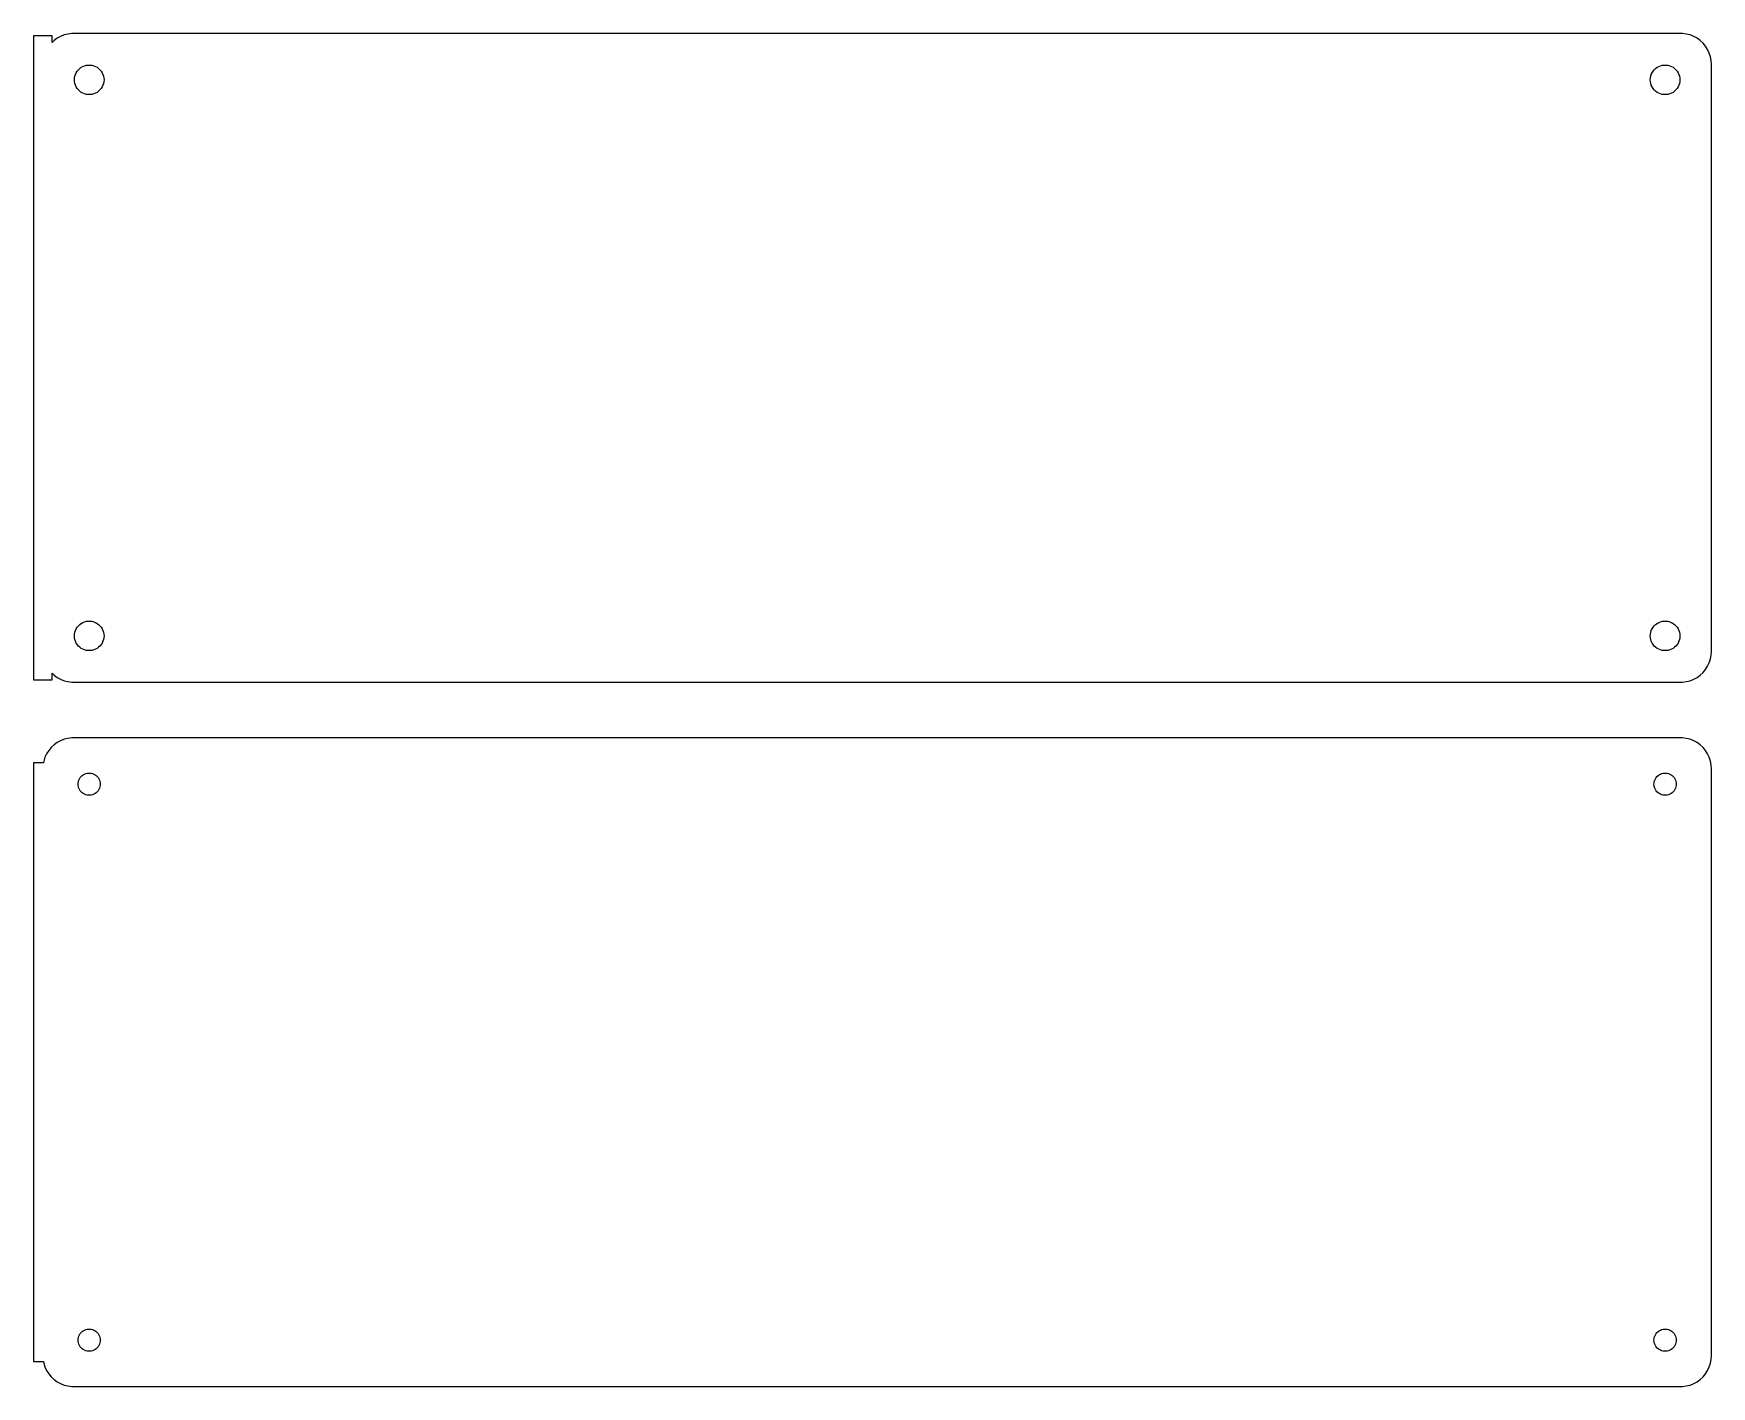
# Model space of a CAD drawing. Header units: metres. Extents: x -136 to 135, y 62 to 280.
import ezdxf

# ---------------------------------------------------------------- set-up
doc = ezdxf.new("R2010")
doc.units = ezdxf.units.M

msp = doc.modelspace()

# ---------------------------------------------------------------- linework, layer by layer
for p, q in [((-133.5, 280.115), (-136.5, 280.115)), ((-136.5, 280.115), (-136.5, 175.885)), ((-133.5, 279.059), (-133.5, 280.115)), ((-132.679, 279.722), (-133.187, 279.353)), ((-132.129, 280.024), (-132.679, 279.722)), ((-131.545, 280.255), (-132.129, 280.024)), ((-130.937, 280.411), (-131.545, 280.255)), ((-130.314, 280.49), (-130.937, 280.411)), ((130.314, 280.49), (-130.314, 280.49)), ((130.937, 280.411), (130.314, 280.49)), ((131.545, 280.255), (130.937, 280.411)), ((132.129, 280.024), (131.545, 280.255)), ((132.679, 279.722), (132.129, 280.024)), ((133.187, 279.353), (132.679, 279.722)), ((-133.187, 279.353), (-133.5, 279.059)), ((133.645, 278.923), (133.187, 279.353)), ((134.045, 278.439), (133.645, 278.923)), ((134.382, 277.909), (134.045, 278.439)), ((134.649, 277.341), (134.382, 277.909)), ((134.843, 276.743), (134.649, 277.341)), ((-129.603, 274.156), (-129.442, 274.411)), ((-129.442, 274.411), (-129.25, 274.643)), ((-129.25, 274.643), (-129.03, 274.849)), ((-129.03, 274.849), (-128.786, 275.026)), ((-128.786, 275.026), (-128.522, 275.172)), ((-128.522, 275.172), (-128.242, 275.283)), ((-128.242, 275.283), (-127.95, 275.357)), ((-127.95, 275.357), (-127.651, 275.395)), ((-127.651, 275.395), (-127.349, 275.395)), ((-127.349, 275.395), (-127.05, 275.357)), ((-127.05, 275.357), (-126.758, 275.283)), ((-126.758, 275.283), (-126.478, 275.172)), ((-126.478, 275.172), (-126.214, 275.026)), ((-126.214, 275.026), (-125.97, 274.849)), ((-125.97, 274.849), (-125.75, 274.643)), ((-125.75, 274.643), (-125.558, 274.411)), ((-125.558, 274.411), (-125.397, 274.156)), ((125.397, 274.156), (125.558, 274.411)), ((125.558, 274.411), (125.75, 274.643)), ((125.75, 274.643), (125.97, 274.849)), ((125.97, 274.849), (126.214, 275.026)), ((126.214, 275.026), (126.478, 275.172)), ((126.478, 275.172), (126.758, 275.283)), ((126.758, 275.283), (127.05, 275.357)), ((127.05, 275.357), (127.349, 275.395)), ((127.349, 275.395), (127.651, 275.395)), ((127.651, 275.395), (127.95, 275.357)), ((127.95, 275.357), (128.242, 275.283)), ((128.242, 275.283), (128.522, 275.172)), ((128.522, 275.172), (128.786, 275.026)), ((128.786, 275.026), (129.03, 274.849)), ((129.03, 274.849), (129.25, 274.643)), ((129.25, 274.643), (129.442, 274.411)), ((129.442, 274.411), (129.603, 274.156)), ((134.961, 276.127), (134.843, 276.743)), ((135, 275.5), (134.961, 276.127)), ((135, 180.5), (135, 275.5)), ((-129.9, 273), (-129.881, 273.301)), ((-129.881, 272.699), (-129.9, 273)), ((-129.881, 273.301), (-129.825, 273.597)), ((-129.825, 272.403), (-129.881, 272.699)), ((-129.825, 273.597), (-129.731, 273.883)), ((-129.731, 272.117), (-129.825, 272.403)), ((-129.731, 273.883), (-129.603, 274.156)), ((-129.603, 271.844), (-129.731, 272.117)), ((-129.442, 271.589), (-129.603, 271.844)), ((-129.25, 271.357), (-129.442, 271.589)), ((-125.558, 271.589), (-125.75, 271.357)), ((-125.397, 271.844), (-125.558, 271.589)), ((-125.397, 274.156), (-125.269, 273.883)), ((-125.269, 272.117), (-125.397, 271.844)), ((-125.269, 273.883), (-125.175, 273.597)), ((-125.175, 272.403), (-125.269, 272.117)), ((-125.175, 273.597), (-125.119, 273.301)), ((-125.119, 272.699), (-125.175, 272.403)), ((-125.119, 273.301), (-125.1, 273)), ((-125.1, 273), (-125.119, 272.699)), ((125.1, 273), (125.119, 273.301)), ((125.119, 272.699), (125.1, 273)), ((125.119, 273.301), (125.175, 273.597)), ((125.175, 272.403), (125.119, 272.699)), ((125.175, 273.597), (125.269, 273.883)), ((125.269, 272.117), (125.175, 272.403)), ((125.269, 273.883), (125.397, 274.156)), ((125.397, 271.844), (125.269, 272.117)), ((125.558, 271.589), (125.397, 271.844)), ((125.75, 271.357), (125.558, 271.589)), ((129.442, 271.589), (129.25, 271.357)), ((129.603, 271.844), (129.442, 271.589)), ((129.603, 274.156), (129.731, 273.883)), ((129.731, 272.117), (129.603, 271.844)), ((129.731, 273.883), (129.825, 273.597)), ((129.825, 272.403), (129.731, 272.117)), ((129.825, 273.597), (129.881, 273.301)), ((129.881, 272.699), (129.825, 272.403)), ((129.881, 273.301), (129.9, 273)), ((129.9, 273), (129.881, 272.699)), ((-129.03, 271.151), (-129.25, 271.357)), ((-128.786, 270.974), (-129.03, 271.151)), ((-128.522, 270.828), (-128.786, 270.974)), ((-128.242, 270.717), (-128.522, 270.828)), ((-127.95, 270.643), (-128.242, 270.717)), ((-127.651, 270.605), (-127.95, 270.643)), ((-127.349, 270.605), (-127.651, 270.605)), ((-127.05, 270.643), (-127.349, 270.605)), ((-126.758, 270.717), (-127.05, 270.643)), ((-126.478, 270.828), (-126.758, 270.717)), ((-126.214, 270.974), (-126.478, 270.828)), ((-125.97, 271.151), (-126.214, 270.974)), ((-125.75, 271.357), (-125.97, 271.151)), ((125.97, 271.151), (125.75, 271.357)), ((126.214, 270.974), (125.97, 271.151)), ((126.478, 270.828), (126.214, 270.974)), ((126.758, 270.717), (126.478, 270.828)), ((127.05, 270.643), (126.758, 270.717)), ((127.349, 270.605), (127.05, 270.643)), ((127.651, 270.605), (127.349, 270.605)), ((127.95, 270.643), (127.651, 270.605)), ((128.242, 270.717), (127.95, 270.643)), ((128.522, 270.828), (128.242, 270.717)), ((128.786, 270.974), (128.522, 270.828)), ((129.03, 271.151), (128.786, 270.974)), ((129.25, 271.357), (129.03, 271.151)), ((-129.442, 184.411), (-129.25, 184.643)), ((-129.25, 184.643), (-129.03, 184.849)), ((-129.03, 184.849), (-128.786, 185.026)), ((-128.786, 185.026), (-128.522, 185.172)), ((-128.522, 185.172), (-128.242, 185.283)), ((-128.242, 185.283), (-127.95, 185.357)), ((-127.95, 185.357), (-127.651, 185.395)), ((-127.651, 185.395), (-127.349, 185.395)), ((-127.349, 185.395), (-127.05, 185.357)), ((-127.05, 185.357), (-126.758, 185.283)), ((-126.758, 185.283), (-126.478, 185.172)), ((-126.478, 185.172), (-126.214, 185.026)), ((-126.214, 185.026), (-125.97, 184.849)), ((-125.97, 184.849), (-125.75, 184.643)), ((-125.75, 184.643), (-125.558, 184.411)), ((125.558, 184.411), (125.75, 184.643)), ((125.75, 184.643), (125.97, 184.849)), ((125.97, 184.849), (126.214, 185.026)), ((126.214, 185.026), (126.478, 185.172)), ((126.478, 185.172), (126.758, 185.283)), ((126.758, 185.283), (127.05, 185.357)), ((127.05, 185.357), (127.349, 185.395)), ((127.349, 185.395), (127.651, 185.395)), ((127.651, 185.395), (127.95, 185.357)), ((127.95, 185.357), (128.242, 185.283)), ((128.242, 185.283), (128.522, 185.172)), ((128.522, 185.172), (128.786, 185.026)), ((128.786, 185.026), (129.03, 184.849)), ((129.03, 184.849), (129.25, 184.643)), ((129.25, 184.643), (129.442, 184.411)), ((-129.9, 183), (-129.881, 183.301)), ((-129.881, 182.699), (-129.9, 183)), ((-129.881, 183.301), (-129.825, 183.597)), ((-129.825, 182.403), (-129.881, 182.699)), ((-129.825, 183.597), (-129.731, 183.883)), ((-129.731, 182.117), (-129.825, 182.403)), ((-129.731, 183.883), (-129.603, 184.156)), ((-129.603, 181.844), (-129.731, 182.117)), ((-129.603, 184.156), (-129.442, 184.411)), ((-125.558, 184.411), (-125.397, 184.156)), ((-125.397, 184.156), (-125.269, 183.883)), ((-125.269, 182.117), (-125.397, 181.844)), ((-125.269, 183.883), (-125.175, 183.597)), ((-125.175, 182.403), (-125.269, 182.117)), ((-125.175, 183.597), (-125.119, 183.301)), ((-125.119, 182.699), (-125.175, 182.403)), ((-125.119, 183.301), (-125.1, 183)), ((-125.1, 183), (-125.119, 182.699)), ((125.1, 183), (125.119, 183.301)), ((125.119, 182.699), (125.1, 183)), ((125.119, 183.301), (125.175, 183.597)), ((125.175, 182.403), (125.119, 182.699)), ((125.175, 183.597), (125.269, 183.883)), ((125.269, 182.117), (125.175, 182.403)), ((125.269, 183.883), (125.397, 184.156)), ((125.397, 181.844), (125.269, 182.117)), ((125.397, 184.156), (125.558, 184.411)), ((129.442, 184.411), (129.603, 184.156)), ((129.603, 184.156), (129.731, 183.883)), ((129.731, 182.117), (129.603, 181.844)), ((129.731, 183.883), (129.825, 183.597)), ((129.825, 182.403), (129.731, 182.117)), ((129.825, 183.597), (129.881, 183.301)), ((129.881, 182.699), (129.825, 182.403)), ((129.881, 183.301), (129.9, 183)), ((129.9, 183), (129.881, 182.699)), ((-129.442, 181.589), (-129.603, 181.844)), ((-129.25, 181.357), (-129.442, 181.589)), ((-129.03, 181.151), (-129.25, 181.357)), ((-128.786, 180.974), (-129.03, 181.151)), ((-128.522, 180.828), (-128.786, 180.974)), ((-128.242, 180.717), (-128.522, 180.828)), ((-127.95, 180.643), (-128.242, 180.717)), ((-127.651, 180.605), (-127.95, 180.643)), ((-127.349, 180.605), (-127.651, 180.605)), ((-127.05, 180.643), (-127.349, 180.605)), ((-126.758, 180.717), (-127.05, 180.643)), ((-126.478, 180.828), (-126.758, 180.717)), ((-126.214, 180.974), (-126.478, 180.828)), ((-125.97, 181.151), (-126.214, 180.974)), ((-125.75, 181.357), (-125.97, 181.151)), ((-125.558, 181.589), (-125.75, 181.357)), ((-125.397, 181.844), (-125.558, 181.589)), ((125.558, 181.589), (125.397, 181.844)), ((125.75, 181.357), (125.558, 181.589)), ((125.97, 181.151), (125.75, 181.357)), ((126.214, 180.974), (125.97, 181.151)), ((126.478, 180.828), (126.214, 180.974)), ((126.758, 180.717), (126.478, 180.828)), ((127.05, 180.643), (126.758, 180.717)), ((127.349, 180.605), (127.05, 180.643)), ((127.651, 180.605), (127.349, 180.605)), ((127.95, 180.643), (127.651, 180.605)), ((128.242, 180.717), (127.95, 180.643)), ((128.522, 180.828), (128.242, 180.717)), ((128.786, 180.974), (128.522, 180.828)), ((129.03, 181.151), (128.786, 180.974)), ((129.25, 181.357), (129.03, 181.151)), ((129.442, 181.589), (129.25, 181.357)), ((129.603, 181.844), (129.442, 181.589)), ((134.649, 178.659), (134.843, 179.257)), ((134.843, 179.257), (134.961, 179.873)), ((134.961, 179.873), (135, 180.5)), ((-133.5, 175.885), (-133.5, 176.941)), ((-133.5, 176.941), (-133.187, 176.647)), ((-133.187, 176.647), (-132.679, 176.278)), ((132.679, 176.278), (133.187, 176.647)), ((133.187, 176.647), (133.645, 177.077)), ((133.645, 177.077), (134.045, 177.561)), ((134.045, 177.561), (134.382, 178.091)), ((134.382, 178.091), (134.649, 178.659)), ((-136.5, 175.885), (-133.5, 175.885)), ((-132.679, 176.278), (-132.129, 175.976)), ((-132.129, 175.976), (-131.545, 175.745)), ((-131.545, 175.745), (-130.937, 175.589)), ((-130.937, 175.589), (-130.314, 175.51)), ((-130.314, 175.51), (130.314, 175.51)), ((130.314, 175.51), (130.937, 175.589)), ((130.937, 175.589), (131.545, 175.745)), ((131.545, 175.745), (132.129, 175.976)), ((132.129, 175.976), (132.679, 176.278)), ((-132.679, 165.722), (-133.187, 165.353)), ((-132.129, 166.024), (-132.679, 165.722)), ((-131.545, 166.255), (-132.129, 166.024)), ((-130.937, 166.411), (-131.545, 166.255)), ((-130.314, 166.49), (-130.937, 166.411)), ((130.314, 166.49), (-130.314, 166.49)), ((130.937, 166.411), (130.314, 166.49)), ((131.545, 166.255), (130.937, 166.411)), ((132.129, 166.024), (131.545, 166.255)), ((132.679, 165.722), (132.129, 166.024)), ((133.187, 165.353), (132.679, 165.722)), ((-134.649, 163.341), (-134.843, 162.743)), ((-134.382, 163.909), (-134.649, 163.341)), ((-134.045, 164.439), (-134.382, 163.909)), ((-133.645, 164.923), (-134.045, 164.439)), ((-133.187, 165.353), (-133.645, 164.923)), ((133.645, 164.923), (133.187, 165.353)), ((134.045, 164.439), (133.645, 164.923)), ((134.382, 163.909), (134.045, 164.439)), ((134.649, 163.341), (134.382, 163.909)), ((134.843, 162.743), (134.649, 163.341)), ((-134.9, 162.444), (-136.5, 162.444)), ((-136.5, 162.444), (-136.5, 65.5558)), ((-134.843, 162.743), (-134.9, 162.444)), ((-128.956, 160.058), (-128.812, 160.232)), ((-128.812, 160.232), (-128.647, 160.387)), ((-128.647, 160.387), (-128.464, 160.52)), ((-128.464, 160.52), (-128.266, 160.629)), ((-128.266, 160.629), (-128.056, 160.712)), ((-128.056, 160.712), (-127.837, 160.768)), ((-127.837, 160.768), (-127.613, 160.796)), ((-127.613, 160.796), (-127.387, 160.796)), ((-127.387, 160.796), (-127.163, 160.768)), ((-127.163, 160.768), (-126.944, 160.712)), ((-126.944, 160.712), (-126.734, 160.629)), ((-126.734, 160.629), (-126.536, 160.52)), ((-126.536, 160.52), (-126.353, 160.387)), ((-126.353, 160.387), (-126.188, 160.232)), ((-126.188, 160.232), (-126.044, 160.058)), ((126.044, 160.058), (126.188, 160.232)), ((126.188, 160.232), (126.353, 160.387)), ((126.353, 160.387), (126.536, 160.52)), ((126.536, 160.52), (126.734, 160.629)), ((126.734, 160.629), (126.944, 160.712)), ((126.944, 160.712), (127.163, 160.768)), ((127.163, 160.768), (127.387, 160.796)), ((127.387, 160.796), (127.613, 160.796)), ((127.613, 160.796), (127.837, 160.768)), ((127.837, 160.768), (128.056, 160.712)), ((128.056, 160.712), (128.266, 160.629)), ((128.266, 160.629), (128.464, 160.52)), ((128.464, 160.52), (128.647, 160.387)), ((128.647, 160.387), (128.812, 160.232)), ((128.812, 160.232), (128.956, 160.058)), ((134.961, 162.127), (134.843, 162.743)), ((135, 161.5), (134.961, 162.127)), ((135, 66.5), (135, 161.5)), ((-129.3, 159), (-129.286, 159.226)), ((-129.286, 158.774), (-129.3, 159)), ((-129.286, 159.226), (-129.243, 159.448)), ((-129.243, 158.552), (-129.286, 158.774)), ((-129.243, 159.448), (-129.174, 159.663)), ((-129.174, 158.337), (-129.243, 158.552)), ((-129.174, 159.663), (-129.077, 159.867)), ((-129.077, 158.133), (-129.174, 158.337)), ((-129.077, 159.867), (-128.956, 160.058)), ((-128.956, 157.942), (-129.077, 158.133)), ((-128.812, 157.768), (-128.956, 157.942)), ((-128.647, 157.613), (-128.812, 157.768)), ((-128.464, 157.48), (-128.647, 157.613)), ((-128.266, 157.371), (-128.464, 157.48)), ((-126.536, 157.48), (-126.734, 157.371)), ((-126.353, 157.613), (-126.536, 157.48)), ((-126.188, 157.768), (-126.353, 157.613)), ((-126.044, 157.942), (-126.188, 157.768)), ((-126.044, 160.058), (-125.923, 159.867)), ((-125.923, 158.133), (-126.044, 157.942)), ((-125.923, 159.867), (-125.826, 159.663)), ((-125.826, 158.337), (-125.923, 158.133)), ((-125.826, 159.663), (-125.757, 159.448)), ((-125.757, 158.552), (-125.826, 158.337)), ((-125.757, 159.448), (-125.714, 159.226)), ((-125.714, 158.774), (-125.757, 158.552)), ((-125.714, 159.226), (-125.7, 159)), ((-125.7, 159), (-125.714, 158.774)), ((125.7, 159), (125.714, 159.226)), ((125.714, 158.774), (125.7, 159)), ((125.714, 159.226), (125.757, 159.448)), ((125.757, 158.552), (125.714, 158.774)), ((125.757, 159.448), (125.826, 159.663)), ((125.826, 158.337), (125.757, 158.552)), ((125.826, 159.663), (125.923, 159.867)), ((125.923, 158.133), (125.826, 158.337)), ((125.923, 159.867), (126.044, 160.058)), ((126.044, 157.942), (125.923, 158.133)), ((126.188, 157.768), (126.044, 157.942)), ((126.353, 157.613), (126.188, 157.768)), ((126.536, 157.48), (126.353, 157.613)), ((126.734, 157.371), (126.536, 157.48)), ((128.464, 157.48), (128.266, 157.371)), ((128.647, 157.613), (128.464, 157.48)), ((128.812, 157.768), (128.647, 157.613)), ((128.956, 157.942), (128.812, 157.768)), ((128.956, 160.058), (129.077, 159.867)), ((129.077, 158.133), (128.956, 157.942)), ((129.077, 159.867), (129.174, 159.663)), ((129.174, 158.337), (129.077, 158.133)), ((129.174, 159.663), (129.243, 159.448)), ((129.243, 158.552), (129.174, 158.337)), ((129.243, 159.448), (129.286, 159.226)), ((129.286, 158.774), (129.243, 158.552)), ((129.286, 159.226), (129.3, 159)), ((129.3, 159), (129.286, 158.774)), ((-128.056, 157.288), (-128.266, 157.371)), ((-127.837, 157.232), (-128.056, 157.288)), ((-127.613, 157.204), (-127.837, 157.232)), ((-127.387, 157.204), (-127.613, 157.204)), ((-127.163, 157.232), (-127.387, 157.204)), ((-126.944, 157.288), (-127.163, 157.232)), ((-126.734, 157.371), (-126.944, 157.288)), ((126.944, 157.288), (126.734, 157.371)), ((127.163, 157.232), (126.944, 157.288)), ((127.387, 157.204), (127.163, 157.232)), ((127.613, 157.204), (127.387, 157.204)), ((127.837, 157.232), (127.613, 157.204)), ((128.056, 157.288), (127.837, 157.232)), ((128.266, 157.371), (128.056, 157.288)), ((-128.464, 70.5198), (-128.266, 70.6287)), ((-128.266, 70.6287), (-128.056, 70.7119)), ((-128.056, 70.7119), (-127.837, 70.7681)), ((-127.837, 70.7681), (-127.613, 70.7964)), ((-127.613, 70.7964), (-127.387, 70.7964)), ((-127.387, 70.7964), (-127.163, 70.7681)), ((-127.163, 70.7681), (-126.944, 70.7119)), ((-126.944, 70.7119), (-126.734, 70.6287)), ((-126.734, 70.6287), (-126.536, 70.5198)), ((126.536, 70.5198), (126.734, 70.6287)), ((126.734, 70.6287), (126.944, 70.7119)), ((126.944, 70.7119), (127.163, 70.7681)), ((127.163, 70.7681), (127.387, 70.7964)), ((127.387, 70.7964), (127.613, 70.7964)), ((127.613, 70.7964), (127.837, 70.7681)), ((127.837, 70.7681), (128.056, 70.7119)), ((128.056, 70.7119), (128.266, 70.6287)), ((128.266, 70.6287), (128.464, 70.5198)), ((-129.3, 69), (-129.286, 69.2256)), ((-129.286, 68.7744), (-129.3, 69)), ((-129.286, 69.2256), (-129.243, 69.4476)), ((-129.243, 68.5524), (-129.286, 68.7744)), ((-129.243, 69.4476), (-129.174, 69.6626)), ((-129.174, 68.3374), (-129.243, 68.5524)), ((-129.174, 69.6626), (-129.077, 69.8672)), ((-129.077, 68.1328), (-129.174, 68.3374)), ((-129.077, 69.8672), (-128.956, 70.058)), ((-128.956, 67.942), (-129.077, 68.1328)), ((-128.956, 70.058), (-128.812, 70.2322)), ((-128.812, 67.7678), (-128.956, 67.942)), ((-128.812, 70.2322), (-128.647, 70.3869)), ((-128.647, 70.3869), (-128.464, 70.5198)), ((-126.536, 70.5198), (-126.353, 70.3869)), ((-126.353, 70.3869), (-126.188, 70.2322)), ((-126.188, 70.2322), (-126.044, 70.058)), ((-126.044, 67.942), (-126.188, 67.7678)), ((-126.044, 70.058), (-125.923, 69.8672)), ((-125.923, 68.1328), (-126.044, 67.942)), ((-125.923, 69.8672), (-125.826, 69.6626)), ((-125.826, 68.3374), (-125.923, 68.1328)), ((-125.826, 69.6626), (-125.757, 69.4476)), ((-125.757, 68.5524), (-125.826, 68.3374)), ((-125.757, 69.4476), (-125.714, 69.2256)), ((-125.714, 68.7744), (-125.757, 68.5524)), ((-125.714, 69.2256), (-125.7, 69)), ((-125.7, 69), (-125.714, 68.7744)), ((125.7, 69), (125.714, 69.2256)), ((125.714, 68.7744), (125.7, 69)), ((125.714, 69.2256), (125.757, 69.4476)), ((125.757, 68.5524), (125.714, 68.7744)), ((125.757, 69.4476), (125.826, 69.6626)), ((125.826, 68.3374), (125.757, 68.5524)), ((125.826, 69.6626), (125.923, 69.8672)), ((125.923, 68.1328), (125.826, 68.3374)), ((125.923, 69.8672), (126.044, 70.058)), ((126.044, 67.942), (125.923, 68.1328)), ((126.044, 70.058), (126.188, 70.2322)), ((126.188, 67.7678), (126.044, 67.942)), ((126.188, 70.2322), (126.353, 70.3869)), ((126.353, 70.3869), (126.536, 70.5198)), ((128.464, 70.5198), (128.647, 70.3869)), ((128.647, 70.3869), (128.812, 70.2322)), ((128.812, 70.2322), (128.956, 70.058)), ((128.956, 67.942), (128.812, 67.7678)), ((128.956, 70.058), (129.077, 69.8672)), ((129.077, 68.1328), (128.956, 67.942)), ((129.077, 69.8672), (129.174, 69.6626)), ((129.174, 68.3374), (129.077, 68.1328)), ((129.174, 69.6626), (129.243, 69.4476)), ((129.243, 68.5524), (129.174, 68.3374)), ((129.243, 69.4476), (129.286, 69.2256)), ((129.286, 68.7744), (129.243, 68.5524)), ((129.286, 69.2256), (129.3, 69)), ((129.3, 69), (129.286, 68.7744)), ((-136.5, 65.5558), (-134.9, 65.5558)), ((-134.9, 65.5558), (-134.843, 65.2566)), ((-134.843, 65.2566), (-134.649, 64.6594)), ((-128.647, 67.6131), (-128.812, 67.7678)), ((-128.464, 67.4802), (-128.647, 67.6131)), ((-128.266, 67.3713), (-128.464, 67.4802)), ((-128.056, 67.2881), (-128.266, 67.3713)), ((-127.837, 67.2319), (-128.056, 67.2881)), ((-127.613, 67.2036), (-127.837, 67.2319)), ((-127.387, 67.2036), (-127.613, 67.2036)), ((-127.163, 67.2319), (-127.387, 67.2036)), ((-126.944, 67.2881), (-127.163, 67.2319)), ((-126.734, 67.3713), (-126.944, 67.2881)), ((-126.536, 67.4802), (-126.734, 67.3713)), ((-126.353, 67.6131), (-126.536, 67.4802)), ((-126.188, 67.7678), (-126.353, 67.6131)), ((126.353, 67.6131), (126.188, 67.7678)), ((126.536, 67.4802), (126.353, 67.6131)), ((126.734, 67.3713), (126.536, 67.4802)), ((126.944, 67.2881), (126.734, 67.3713)), ((127.163, 67.2319), (126.944, 67.2881)), ((127.387, 67.2036), (127.163, 67.2319)), ((127.613, 67.2036), (127.387, 67.2036)), ((127.837, 67.2319), (127.613, 67.2036)), ((128.056, 67.2881), (127.837, 67.2319)), ((128.266, 67.3713), (128.056, 67.2881)), ((128.464, 67.4802), (128.266, 67.3713)), ((128.647, 67.6131), (128.464, 67.4802)), ((128.812, 67.7678), (128.647, 67.6131)), ((134.649, 64.6594), (134.843, 65.2566)), ((134.843, 65.2566), (134.961, 65.8733)), ((134.961, 65.8733), (135, 66.5)), ((-134.649, 64.6594), (-134.382, 64.0912)), ((-134.382, 64.0912), (-134.045, 63.5611)), ((-134.045, 63.5611), (-133.645, 63.0773)), ((-133.645, 63.0773), (-133.187, 62.6474)), ((-133.187, 62.6474), (-132.679, 62.2784)), ((132.679, 62.2784), (133.187, 62.6474)), ((133.187, 62.6474), (133.645, 63.0773)), ((133.645, 63.0773), (134.045, 63.5611)), ((134.045, 63.5611), (134.382, 64.0912)), ((134.382, 64.0912), (134.649, 64.6594)), ((-132.679, 62.2784), (-132.129, 61.9759)), ((-132.129, 61.9759), (-131.545, 61.7447)), ((-131.545, 61.7447), (-130.937, 61.5886)), ((-130.937, 61.5886), (-130.314, 61.5099)), ((-130.314, 61.5099), (130.314, 61.5099)), ((130.314, 61.5099), (130.937, 61.5886)), ((130.937, 61.5886), (131.545, 61.7447)), ((131.545, 61.7447), (132.129, 61.9759)), ((132.129, 61.9759), (132.679, 62.2784))]:
    msp.add_line(p, q)

doc.saveas('drawing.dxf')
